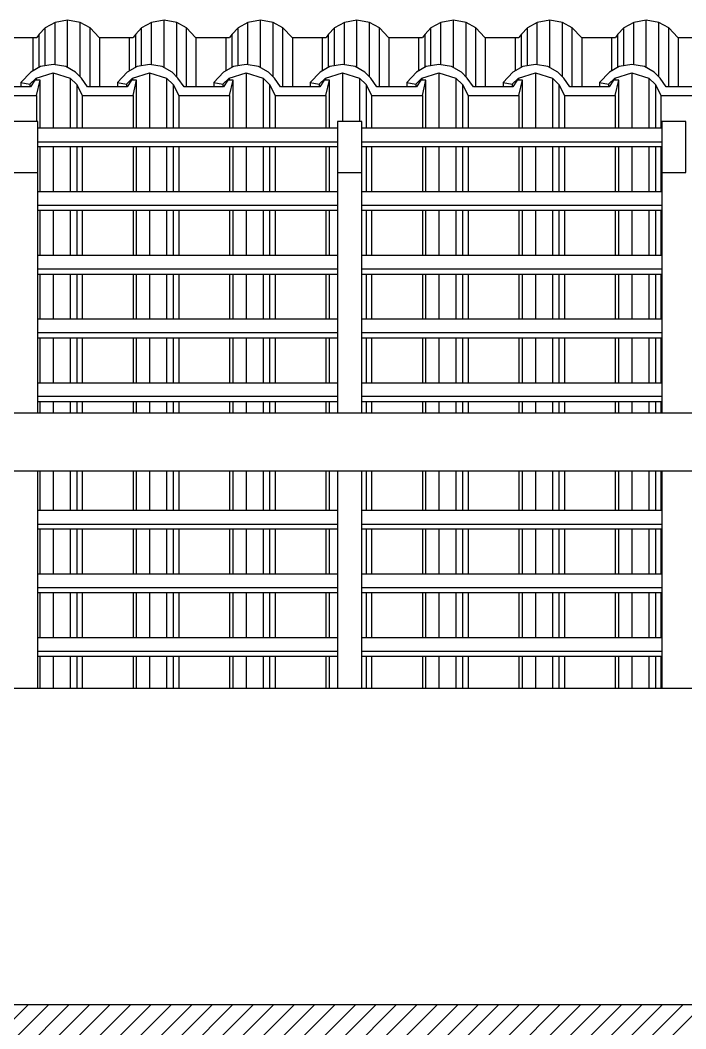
# Model space of a CAD drawing. Header units: metres. Extents: x 49 to 320, y -91 to 27.
# Drawn here: x 222.278 to 223.658, y 23.136 to 25.228 of the extents above; entities that cross this region are included whole.
import ezdxf

# ---------------------------------------------------------------- set-up
doc = ezdxf.new("R2010")
doc.units = ezdxf.units.M
doc.header["$LTSCALE"] = 0.2
for name, color, linetype in [('ARQ-___-___-VST', 9, 'Continuous'), ('ARQ-ALV-BXA', 1, 'Continuous'), ('ARQ-COB', 4, 'Continuous'), ('ARQ-FOR', 2, 'Continuous'), ('ARQ-LAJ', 12, 'Continuous'), ('ARQ-LAJ-___-HTC', 13, 'Continuous')]:
    doc.layers.add(name, color=color, linetype=linetype)

msp = doc.modelspace()

# ---------------------------------------------------------------- hatches: boundary and pattern name
at = {"layer": 'ARQ-LAJ-___-HTC'}
h = msp.add_hatch(dxfattribs=at)
h.set_pattern_fill('_U', color=256, scale=0.03, angle=45, style=0, pattern_type=0)
h.set_pattern_definition([(45, (285.188165, 19.386), (-0.021213203, 0.021213203), [])])
h.paths.add_polyline_path([(218.9259, 23.086), (218.9259, 23.186), (202.7109, 23.186), (202.7109, 23.086)])
h.paths.add_polyline_path([(220.0759, 23.186), (220.0759, 23.086), (236.2909, 23.086), (236.2909, 23.186)])

# ---------------------------------------------------------------- linework, layer by layer
at = {"layer": 'ARQ-___-___-VST'}
for p, q in [((222.3294, 25.2123), (222.3171, 25.1993)), ((222.3498, 25.2234), (222.3294, 25.2123)), ((222.3294, 25.1334), (222.3294, 25.2123)), ((222.3759, 25.2281), (222.3498, 25.2234)), ((222.3498, 25.1357), (222.3498, 25.2234)), ((222.4021, 25.2234), (222.3759, 25.2281)), ((222.3759, 25.1296), (222.3759, 25.2281)), ((222.4225, 25.2123), (222.4021, 25.2234)), ((222.4021, 25.1104), (222.4021, 25.2234)), ((222.4414, 25.192), (222.4225, 25.2123)), ((222.4225, 25.0897), (222.4225, 25.2123)), ((222.5294, 25.2123), (222.5171, 25.1993)), ((222.5498, 25.2234), (222.5294, 25.2123)), ((222.5294, 25.1334), (222.5294, 25.2123)), ((222.5759, 25.2281), (222.5498, 25.2234)), ((222.5498, 25.1357), (222.5498, 25.2234)), ((222.6021, 25.2234), (222.5759, 25.2281)), ((222.5759, 25.1296), (222.5759, 25.2281)), ((222.6225, 25.2123), (222.6021, 25.2234)), ((222.6021, 25.1104), (222.6021, 25.2234)), ((222.6414, 25.192), (222.6225, 25.2123)), ((222.6225, 25.0897), (222.6225, 25.2123)), ((222.7294, 25.2123), (222.7171, 25.1993)), ((222.7498, 25.2234), (222.7294, 25.2123)), ((222.7294, 25.1334), (222.7294, 25.2123)), ((222.7759, 25.2281), (222.7498, 25.2234)), ((222.7498, 25.1357), (222.7498, 25.2234)), ((222.8021, 25.2234), (222.7759, 25.2281)), ((222.7759, 25.1296), (222.7759, 25.2281)), ((222.8225, 25.2123), (222.8021, 25.2234)), ((222.8021, 25.1104), (222.8021, 25.2234)), ((222.8414, 25.192), (222.8225, 25.2123)), ((222.8225, 25.0897), (222.8225, 25.2123)), ((222.9294, 25.2123), (222.9171, 25.1993)), ((222.9498, 25.2234), (222.9294, 25.2123)), ((222.9294, 25.1334), (222.9294, 25.2123)), ((222.9759, 25.2281), (222.9498, 25.2234)), ((222.9498, 25.1357), (222.9498, 25.2234)), ((223.0021, 25.2234), (222.9759, 25.2281)), ((222.9759, 25.1296), (222.9759, 25.2281)), ((223.0225, 25.2123), (223.0021, 25.2234)), ((223.0021, 25.1104), (223.0021, 25.2234)), ((223.0414, 25.192), (223.0225, 25.2123)), ((223.0225, 25.0897), (223.0225, 25.2123)), ((223.1294, 25.2123), (223.1171, 25.1993)), ((223.1498, 25.2234), (223.1294, 25.2123)), ((223.1294, 25.1334), (223.1294, 25.2123)), ((223.1759, 25.2281), (223.1498, 25.2234)), ((223.1498, 25.1357), (223.1498, 25.2234)), ((223.2021, 25.2234), (223.1759, 25.2281)), ((223.1759, 25.1296), (223.1759, 25.2281)), ((223.2225, 25.2123), (223.2021, 25.2234)), ((223.2021, 25.1104), (223.2021, 25.2234)), ((223.2414, 25.192), (223.2225, 25.2123)), ((223.2225, 25.0897), (223.2225, 25.2123)), ((223.3294, 25.2123), (223.3171, 25.1993)), ((223.3498, 25.2234), (223.3294, 25.2123)), ((223.3294, 25.1334), (223.3294, 25.2123)), ((223.3759, 25.2281), (223.3498, 25.2234)), ((223.3498, 25.1357), (223.3498, 25.2234)), ((223.4021, 25.2234), (223.3759, 25.2281)), ((223.3759, 25.1296), (223.3759, 25.2281)), ((223.4225, 25.2123), (223.4021, 25.2234)), ((223.4021, 25.1104), (223.4021, 25.2234)), ((223.4414, 25.192), (223.4225, 25.2123)), ((223.4225, 25.0897), (223.4225, 25.2123)), ((223.5294, 25.2123), (223.5171, 25.1993)), ((223.5498, 25.2234), (223.5294, 25.2123)), ((223.5294, 25.1334), (223.5294, 25.2123)), ((223.5759, 25.2281), (223.5498, 25.2234)), ((223.5498, 25.1357), (223.5498, 25.2234)), ((223.6021, 25.2234), (223.5759, 25.2281)), ((223.5759, 25.1296), (223.5759, 25.2281)), ((223.6225, 25.2123), (223.6021, 25.2234)), ((223.6021, 25.1104), (223.6021, 25.2234)), ((223.6414, 25.192), (223.6225, 25.2123)), ((223.6225, 25.0897), (223.6225, 25.2123)), ((222.2414, 25.192), (222.3119, 25.192)), ((222.3044, 25.1233), (222.3044, 25.192)), ((222.3171, 25.1993), (222.3119, 25.192)), ((222.3171, 25.1302), (222.3171, 25.1993)), ((222.4414, 25.192), (222.5119, 25.192)), ((222.4428, 25.0897), (222.4428, 25.192)), ((222.5044, 25.1233), (222.5044, 25.192)), ((222.5171, 25.1993), (222.5119, 25.192)), ((222.5171, 25.1302), (222.5171, 25.1993)), ((222.6414, 25.192), (222.7119, 25.192)), ((222.6428, 25.0897), (222.6428, 25.192)), ((222.7044, 25.1233), (222.7044, 25.192)), ((222.7171, 25.1993), (222.7119, 25.192)), ((222.7171, 25.1302), (222.7171, 25.1993)), ((222.8414, 25.192), (222.9119, 25.192)), ((222.8428, 25.0897), (222.8428, 25.192)), ((222.9044, 25.1233), (222.9044, 25.192)), ((222.9171, 25.1993), (222.9119, 25.192)), ((222.9171, 25.1302), (222.9171, 25.1993)), ((223.0414, 25.192), (223.1119, 25.192)), ((223.0428, 25.0897), (223.0428, 25.192)), ((223.1044, 25.1233), (223.1044, 25.192)), ((223.1171, 25.1993), (223.1119, 25.192)), ((223.1171, 25.1302), (223.1171, 25.1993)), ((223.2414, 25.192), (223.3119, 25.192)), ((223.2428, 25.0897), (223.2428, 25.192)), ((223.3044, 25.1233), (223.3044, 25.192)), ((223.3171, 25.1993), (223.3119, 25.192)), ((223.3171, 25.1302), (223.3171, 25.1993)), ((223.4414, 25.192), (223.5119, 25.192)), ((223.4428, 25.0897), (223.4428, 25.192)), ((223.5044, 25.1233), (223.5044, 25.192)), ((223.5171, 25.1993), (223.5119, 25.192)), ((223.5171, 25.1302), (223.5171, 25.1993)), ((223.6414, 25.192), (223.7119, 25.192)), ((223.6428, 25.0897), (223.6428, 25.192)), ((222.3107, 25.1075), (222.3107, 25.1035)), ((222.3459, 25.1189), (222.3459, 25.004)), ((222.3812, 25.1075), (222.3812, 25.004)), ((222.5107, 25.1075), (222.5107, 25.1035)), ((222.5459, 25.1189), (222.5459, 25.004)), ((222.5812, 25.1075), (222.5812, 25.004)), ((222.7107, 25.1075), (222.7107, 25.1035)), ((222.7459, 25.1189), (222.7459, 25.004)), ((222.7812, 25.1075), (222.7812, 25.004)), ((222.9107, 25.1075), (222.9107, 25.1035)), ((222.9459, 25.1189), (222.9459, 25.0182)), ((222.9812, 25.1075), (222.9812, 25.0182)), ((223.1107, 25.1075), (223.1107, 25.1035)), ((223.1459, 25.1189), (223.1459, 25.004)), ((223.1812, 25.1075), (223.1812, 25.004)), ((223.3107, 25.1075), (223.3107, 25.1035)), ((223.3459, 25.1189), (223.3459, 25.004)), ((223.3812, 25.1075), (223.3812, 25.004)), ((223.5107, 25.1075), (223.5107, 25.1035)), ((223.5459, 25.1189), (223.5459, 25.004)), ((223.5812, 25.1075), (223.5812, 25.004)), ((222.2791, 25.0988), (222.2791, 25.0897)), ((222.2978, 25.0955), (222.2978, 25.0897)), ((222.3191, 25.004), (222.3191, 25.1035)), ((222.3949, 25.0945), (222.3949, 25.004)), ((222.4791, 25.0988), (222.4791, 25.0897)), ((222.4978, 25.0955), (222.4978, 25.0897)), ((222.5191, 25.004), (222.5191, 25.1035)), ((222.5949, 25.0945), (222.5949, 25.004)), ((222.6791, 25.0988), (222.6791, 25.0897)), ((222.6978, 25.0955), (222.6978, 25.0897)), ((222.7191, 25.004), (222.7191, 25.1035)), ((222.7949, 25.0945), (222.7949, 25.004)), ((222.8791, 25.0988), (222.8791, 25.0897)), ((222.8978, 25.0955), (222.8978, 25.0897)), ((222.9191, 25.004), (222.9191, 25.1035)), ((222.9949, 25.0945), (222.9949, 25.004)), ((223.0791, 25.0988), (223.0791, 25.0897)), ((223.0978, 25.0955), (223.0978, 25.0897)), ((223.1191, 25.004), (223.1191, 25.1035)), ((223.1949, 25.0945), (223.1949, 25.004)), ((223.2791, 25.0988), (223.2791, 25.0897)), ((223.2978, 25.0955), (223.2978, 25.0897)), ((223.3191, 25.004), (223.3191, 25.1035)), ((223.3949, 25.0945), (223.3949, 25.004)), ((223.4791, 25.0988), (223.4791, 25.0897)), ((223.4978, 25.0955), (223.4978, 25.0897)), ((223.5191, 25.004), (223.5191, 25.1035)), ((223.5949, 25.0945), (223.5949, 25.004)), ((222.3116, 25.0722), (222.3116, 25.0182)), ((222.4064, 25.0722), (222.4064, 25.004)), ((222.5116, 25.0722), (222.5116, 25.004)), ((222.6064, 25.0722), (222.6064, 25.004)), ((222.7116, 25.0722), (222.7116, 25.004)), ((222.8064, 25.0722), (222.8064, 25.004)), ((222.9116, 25.0722), (222.9116, 25.004)), ((223.0064, 25.0722), (223.0064, 25.004)), ((223.1116, 25.0722), (223.1116, 25.004)), ((223.2064, 25.0722), (223.2064, 25.004)), ((223.3116, 25.0722), (223.3116, 25.004)), ((223.4064, 25.0722), (223.4064, 25.004)), ((223.5116, 25.0722), (223.5116, 25.004)), ((223.6064, 25.0722), (223.6064, 25.004)), ((222.9359, 25.004), (222.3139, 25.004)), ((223.6079, 25.004), (222.9859, 25.004)), ((222.3139, 24.9757), (222.9359, 24.9757)), ((222.3139, 24.9658), (222.9359, 24.9658)), ((222.3191, 24.8719), (222.3191, 24.9658)), ((222.3459, 24.9658), (222.3459, 24.8719)), ((222.3812, 24.9658), (222.3812, 24.8719)), ((222.3949, 24.9658), (222.3949, 24.8719)), ((222.4064, 24.9658), (222.4064, 24.8719)), ((222.5116, 24.9658), (222.5116, 24.8719)), ((222.5191, 24.8719), (222.5191, 24.9658)), ((222.5459, 24.9658), (222.5459, 24.8719)), ((222.5812, 24.9658), (222.5812, 24.8719)), ((222.5949, 24.9658), (222.5949, 24.8719)), ((222.6064, 24.9658), (222.6064, 24.8719)), ((222.7116, 24.9658), (222.7116, 24.8719)), ((222.7191, 24.8719), (222.7191, 24.9658)), ((222.7459, 24.9658), (222.7459, 24.8719)), ((222.7812, 24.9658), (222.7812, 24.8719)), ((222.7949, 24.9658), (222.7949, 24.8719)), ((222.8064, 24.9658), (222.8064, 24.8719)), ((222.9116, 24.9658), (222.9116, 24.8719)), ((222.9191, 24.8719), (222.9191, 24.9658)), ((222.9859, 24.9757), (223.6079, 24.9757)), ((222.9859, 24.9658), (223.6079, 24.9658)), ((222.9949, 24.9658), (222.9949, 24.8719)), ((223.0064, 24.9658), (223.0064, 24.8719)), ((223.1116, 24.9658), (223.1116, 24.8719)), ((223.1191, 24.8719), (223.1191, 24.9658)), ((223.1459, 24.9658), (223.1459, 24.8719)), ((223.1812, 24.9658), (223.1812, 24.8719)), ((223.1949, 24.9658), (223.1949, 24.8719)), ((223.2064, 24.9658), (223.2064, 24.8719)), ((223.3116, 24.9658), (223.3116, 24.8719)), ((223.3191, 24.8719), (223.3191, 24.9658)), ((223.3459, 24.9658), (223.3459, 24.8719)), ((223.3812, 24.9658), (223.3812, 24.8719)), ((223.3949, 24.9658), (223.3949, 24.8719)), ((223.4064, 24.9658), (223.4064, 24.8719)), ((223.5116, 24.9658), (223.5116, 24.8719)), ((223.5191, 24.8719), (223.5191, 24.9658)), ((223.5459, 24.9658), (223.5459, 24.8719)), ((223.5812, 24.9658), (223.5812, 24.8719)), ((223.5949, 24.9658), (223.5949, 24.8719)), ((223.6064, 24.9658), (223.6064, 24.8719)), ((222.3139, 24.4133), (222.3139, 24.9123)), ((222.9359, 24.9123), (222.9359, 24.4133)), ((222.9859, 24.4133), (222.9859, 24.9123)), ((223.6079, 24.9123), (223.6079, 24.4133)), ((222.9359, 24.8719), (222.3139, 24.8719)), ((223.6079, 24.8719), (222.9859, 24.8719)), ((222.9359, 24.8436), (222.3139, 24.8436)), ((222.3139, 24.8337), (222.9359, 24.8337)), ((222.3191, 24.7398), (222.3191, 24.8337)), ((222.3459, 24.8337), (222.3459, 24.7398)), ((222.3812, 24.8337), (222.3812, 24.7398)), ((222.3949, 24.8337), (222.3949, 24.7398)), ((222.4064, 24.8337), (222.4064, 24.7398)), ((222.5116, 24.8337), (222.5116, 24.7398)), ((222.5191, 24.7398), (222.5191, 24.8337)), ((222.5459, 24.8337), (222.5459, 24.7398)), ((222.5812, 24.8337), (222.5812, 24.7398)), ((222.5949, 24.8337), (222.5949, 24.7398)), ((222.6064, 24.8337), (222.6064, 24.7398)), ((222.7116, 24.8337), (222.7116, 24.7398)), ((222.7191, 24.7398), (222.7191, 24.8337)), ((222.7459, 24.8337), (222.7459, 24.7398)), ((222.7812, 24.8337), (222.7812, 24.7398)), ((222.7949, 24.8337), (222.7949, 24.7398)), ((222.8064, 24.8337), (222.8064, 24.7398)), ((222.9116, 24.8337), (222.9116, 24.7398)), ((222.9191, 24.7398), (222.9191, 24.8337)), ((223.6079, 24.8436), (222.9859, 24.8436)), ((222.9859, 24.8337), (223.6079, 24.8337)), ((222.9949, 24.8337), (222.9949, 24.7398)), ((223.0064, 24.8337), (223.0064, 24.7398)), ((223.1116, 24.8337), (223.1116, 24.7398)), ((223.1191, 24.7398), (223.1191, 24.8337)), ((223.1459, 24.8337), (223.1459, 24.7398)), ((223.1812, 24.8337), (223.1812, 24.7398)), ((223.1949, 24.8337), (223.1949, 24.7398)), ((223.2064, 24.8337), (223.2064, 24.7398)), ((223.3116, 24.8337), (223.3116, 24.7398)), ((223.3191, 24.7398), (223.3191, 24.8337)), ((223.3459, 24.8337), (223.3459, 24.7398)), ((223.3812, 24.8337), (223.3812, 24.7398)), ((223.3949, 24.8337), (223.3949, 24.7398)), ((223.4064, 24.8337), (223.4064, 24.7398)), ((223.5116, 24.8337), (223.5116, 24.7398)), ((223.5191, 24.7398), (223.5191, 24.8337)), ((223.5459, 24.8337), (223.5459, 24.7398)), ((223.5812, 24.8337), (223.5812, 24.7398)), ((223.5949, 24.8337), (223.5949, 24.7398)), ((223.6064, 24.8337), (223.6064, 24.7398)), ((222.9359, 24.7398), (222.3139, 24.7398)), ((223.6079, 24.7398), (222.9859, 24.7398)), ((222.9359, 24.7114), (222.3139, 24.7114)), ((223.6079, 24.7114), (222.9859, 24.7114)), ((222.3139, 24.7015), (222.9359, 24.7015)), ((222.3191, 24.6076), (222.3191, 24.7015)), ((222.3459, 24.7015), (222.3459, 24.6076)), ((222.3812, 24.7015), (222.3812, 24.6076)), ((222.3949, 24.7015), (222.3949, 24.6076)), ((222.4064, 24.7015), (222.4064, 24.6076)), ((222.5116, 24.7015), (222.5116, 24.6076)), ((222.5191, 24.6076), (222.5191, 24.7015)), ((222.5459, 24.7015), (222.5459, 24.6076)), ((222.5812, 24.7015), (222.5812, 24.6076)), ((222.5949, 24.7015), (222.5949, 24.6076)), ((222.6064, 24.7015), (222.6064, 24.6076)), ((222.7116, 24.7015), (222.7116, 24.6076)), ((222.7191, 24.6076), (222.7191, 24.7015)), ((222.7459, 24.7015), (222.7459, 24.6076)), ((222.7812, 24.7015), (222.7812, 24.6076)), ((222.7949, 24.7015), (222.7949, 24.6076)), ((222.8064, 24.7015), (222.8064, 24.6076)), ((222.9116, 24.7015), (222.9116, 24.6076)), ((222.9191, 24.6076), (222.9191, 24.7015)), ((222.9859, 24.7015), (223.6079, 24.7015)), ((222.9949, 24.7015), (222.9949, 24.6076)), ((223.0064, 24.7015), (223.0064, 24.6076)), ((223.1116, 24.7015), (223.1116, 24.6076)), ((223.1191, 24.6076), (223.1191, 24.7015)), ((223.1459, 24.7015), (223.1459, 24.6076)), ((223.1812, 24.7015), (223.1812, 24.6076)), ((223.1949, 24.7015), (223.1949, 24.6076)), ((223.2064, 24.7015), (223.2064, 24.6076)), ((223.3116, 24.7015), (223.3116, 24.6076)), ((223.3191, 24.6076), (223.3191, 24.7015)), ((223.3459, 24.7015), (223.3459, 24.6076)), ((223.3812, 24.7015), (223.3812, 24.6076)), ((223.3949, 24.7015), (223.3949, 24.6076)), ((223.4064, 24.7015), (223.4064, 24.6076)), ((223.5116, 24.7015), (223.5116, 24.6076)), ((223.5191, 24.6076), (223.5191, 24.7015)), ((223.5459, 24.7015), (223.5459, 24.6076)), ((223.5812, 24.7015), (223.5812, 24.6076)), ((223.5949, 24.7015), (223.5949, 24.6076)), ((223.6064, 24.7015), (223.6064, 24.6076)), ((222.9359, 24.6076), (222.3139, 24.6076)), ((223.6079, 24.6076), (222.9859, 24.6076)), ((222.9359, 24.5793), (222.3139, 24.5793)), ((222.3139, 24.5694), (222.9359, 24.5694)), ((222.3191, 24.4755), (222.3191, 24.5694)), ((222.3459, 24.5694), (222.3459, 24.4755)), ((222.3812, 24.5694), (222.3812, 24.4755)), ((222.3949, 24.5694), (222.3949, 24.4755)), ((222.4064, 24.5694), (222.4064, 24.4755)), ((222.5116, 24.5694), (222.5116, 24.4755)), ((222.5191, 24.4755), (222.5191, 24.5694)), ((222.5459, 24.5694), (222.5459, 24.4755)), ((222.5812, 24.5694), (222.5812, 24.4755)), ((222.5949, 24.5694), (222.5949, 24.4755)), ((222.6064, 24.5694), (222.6064, 24.4755)), ((222.7116, 24.5694), (222.7116, 24.4755)), ((222.7191, 24.4755), (222.7191, 24.5694)), ((222.7459, 24.5694), (222.7459, 24.4755)), ((222.7812, 24.5694), (222.7812, 24.4755)), ((222.7949, 24.5694), (222.7949, 24.4755)), ((222.8064, 24.5694), (222.8064, 24.4755)), ((222.9116, 24.5694), (222.9116, 24.4755)), ((222.9191, 24.4755), (222.9191, 24.5694)), ((223.6079, 24.5793), (222.9859, 24.5793)), ((222.9859, 24.5694), (223.6079, 24.5694)), ((222.9949, 24.5694), (222.9949, 24.4755)), ((223.0064, 24.5694), (223.0064, 24.4755)), ((223.1116, 24.5694), (223.1116, 24.4755)), ((223.1191, 24.4755), (223.1191, 24.5694)), ((223.1459, 24.5694), (223.1459, 24.4755)), ((223.1812, 24.5694), (223.1812, 24.4755)), ((223.1949, 24.5694), (223.1949, 24.4755)), ((223.2064, 24.5694), (223.2064, 24.4755)), ((223.3116, 24.5694), (223.3116, 24.4755)), ((223.3191, 24.4755), (223.3191, 24.5694)), ((223.3459, 24.5694), (223.3459, 24.4755)), ((223.3812, 24.5694), (223.3812, 24.4755)), ((223.3949, 24.5694), (223.3949, 24.4755)), ((223.4064, 24.5694), (223.4064, 24.4755)), ((223.5116, 24.5694), (223.5116, 24.4755)), ((223.5191, 24.4755), (223.5191, 24.5694)), ((223.5459, 24.5694), (223.5459, 24.4755)), ((223.5812, 24.5694), (223.5812, 24.4755)), ((223.5949, 24.5694), (223.5949, 24.4755)), ((223.6064, 24.5694), (223.6064, 24.4755)), ((222.9359, 24.4755), (222.3139, 24.4755)), ((223.6079, 24.4755), (222.9859, 24.4755)), ((222.9359, 24.4472), (222.3139, 24.4472)), ((222.3139, 24.4373), (222.9359, 24.4373)), ((222.3191, 24.4133), (222.3191, 24.4373)), ((222.3459, 24.4373), (222.3459, 24.4133)), ((222.3812, 24.4373), (222.3812, 24.4133)), ((222.3949, 24.4373), (222.3949, 24.4133)), ((222.4064, 24.4373), (222.4064, 24.4133)), ((222.5116, 24.4373), (222.5116, 24.4133)), ((222.5191, 24.4133), (222.5191, 24.4373)), ((222.5459, 24.4373), (222.5459, 24.4133)), ((222.5812, 24.4373), (222.5812, 24.4133)), ((222.5949, 24.4373), (222.5949, 24.4133)), ((222.6064, 24.4373), (222.6064, 24.4133)), ((222.7116, 24.4373), (222.7116, 24.4133)), ((222.7191, 24.4133), (222.7191, 24.4373)), ((222.7459, 24.4373), (222.7459, 24.4133)), ((222.7812, 24.4373), (222.7812, 24.4133)), ((222.7949, 24.4373), (222.7949, 24.4133)), ((222.8064, 24.4373), (222.8064, 24.4133)), ((222.9116, 24.4373), (222.9116, 24.4133)), ((222.9191, 24.4133), (222.9191, 24.4373)), ((223.6079, 24.4472), (222.9859, 24.4472)), ((222.9859, 24.4373), (223.6079, 24.4373)), ((222.9949, 24.4373), (222.9949, 24.4133)), ((223.0064, 24.4373), (223.0064, 24.4133)), ((223.1116, 24.4373), (223.1116, 24.4133)), ((223.1191, 24.4133), (223.1191, 24.4373)), ((223.1459, 24.4373), (223.1459, 24.4133)), ((223.1812, 24.4373), (223.1812, 24.4133)), ((223.1949, 24.4373), (223.1949, 24.4133)), ((223.2064, 24.4373), (223.2064, 24.4133)), ((223.3116, 24.4373), (223.3116, 24.4133)), ((223.3191, 24.4133), (223.3191, 24.4373)), ((223.3459, 24.4373), (223.3459, 24.4133)), ((223.3812, 24.4373), (223.3812, 24.4133)), ((223.3949, 24.4373), (223.3949, 24.4133)), ((223.4064, 24.4373), (223.4064, 24.4133)), ((223.5116, 24.4373), (223.5116, 24.4133)), ((223.5191, 24.4133), (223.5191, 24.4373)), ((223.5459, 24.4373), (223.5459, 24.4133)), ((223.5812, 24.4373), (223.5812, 24.4133)), ((223.5949, 24.4373), (223.5949, 24.4133)), ((223.6064, 24.4373), (223.6064, 24.4133)), ((225.4459, 24.4133), (220.1759, 24.4133)), ((220.1759, 24.2933), (225.4459, 24.2933)), ((222.3139, 23.842), (222.3139, 24.2933)), ((222.3191, 24.2112), (222.3191, 24.2933)), ((222.3459, 24.2933), (222.3459, 24.2112)), ((222.3812, 24.2933), (222.3812, 24.2112)), ((222.3949, 24.2933), (222.3949, 24.2112)), ((222.4064, 24.2933), (222.4064, 24.2112)), ((222.5116, 24.2933), (222.5116, 24.2112)), ((222.5191, 24.2112), (222.5191, 24.2933)), ((222.5459, 24.2933), (222.5459, 24.2112)), ((222.5812, 24.2933), (222.5812, 24.2112)), ((222.5949, 24.2933), (222.5949, 24.2112)), ((222.6064, 24.2933), (222.6064, 24.2112)), ((222.7116, 24.2933), (222.7116, 24.2112)), ((222.7191, 24.2112), (222.7191, 24.2933)), ((222.7459, 24.2933), (222.7459, 24.2112)), ((222.7812, 24.2933), (222.7812, 24.2112)), ((222.7949, 24.2933), (222.7949, 24.2112)), ((222.8064, 24.2933), (222.8064, 24.2112)), ((222.9116, 24.2933), (222.9116, 24.2112)), ((222.9191, 24.2112), (222.9191, 24.2933)), ((222.9359, 24.2933), (222.9359, 23.842)), ((222.9859, 23.842), (222.9859, 24.2933)), ((222.9949, 24.2933), (222.9949, 24.2112)), ((223.0064, 24.2933), (223.0064, 24.2112)), ((223.1116, 24.2933), (223.1116, 24.2112)), ((223.1191, 24.2112), (223.1191, 24.2933)), ((223.1459, 24.2933), (223.1459, 24.2112)), ((223.1812, 24.2933), (223.1812, 24.2112)), ((223.1949, 24.2933), (223.1949, 24.2112)), ((223.2064, 24.2933), (223.2064, 24.2112)), ((223.3116, 24.2933), (223.3116, 24.2112)), ((223.3191, 24.2112), (223.3191, 24.2933)), ((223.3459, 24.2933), (223.3459, 24.2112)), ((223.3812, 24.2933), (223.3812, 24.2112)), ((223.3949, 24.2933), (223.3949, 24.2112)), ((223.4064, 24.2933), (223.4064, 24.2112)), ((223.5116, 24.2933), (223.5116, 24.2112)), ((223.5191, 24.2112), (223.5191, 24.2933)), ((223.5459, 24.2933), (223.5459, 24.2112)), ((223.5812, 24.2933), (223.5812, 24.2112)), ((223.5949, 24.2933), (223.5949, 24.2112)), ((223.6064, 24.2933), (223.6064, 24.2112)), ((223.6079, 24.2933), (223.6079, 23.842)), ((222.9359, 24.2112), (222.3139, 24.2112)), ((223.6079, 24.2112), (222.9859, 24.2112)), ((222.3139, 24.1829), (222.9359, 24.1829)), ((222.3139, 24.173), (222.9359, 24.173)), ((222.3191, 24.0791), (222.3191, 24.173)), ((222.3459, 24.173), (222.3459, 24.0791)), ((222.3812, 24.173), (222.3812, 24.0791)), ((222.3949, 24.173), (222.3949, 24.0791)), ((222.4064, 24.173), (222.4064, 24.0791)), ((222.5116, 24.173), (222.5116, 24.0791)), ((222.5191, 24.0791), (222.5191, 24.173)), ((222.5459, 24.173), (222.5459, 24.0791)), ((222.5812, 24.173), (222.5812, 24.0791)), ((222.5949, 24.173), (222.5949, 24.0791)), ((222.6064, 24.173), (222.6064, 24.0791)), ((222.7116, 24.173), (222.7116, 24.0791)), ((222.7191, 24.0791), (222.7191, 24.173)), ((222.7459, 24.173), (222.7459, 24.0791)), ((222.7812, 24.173), (222.7812, 24.0791)), ((222.7949, 24.173), (222.7949, 24.0791)), ((222.8064, 24.173), (222.8064, 24.0791)), ((222.9116, 24.173), (222.9116, 24.0791)), ((222.9191, 24.0791), (222.9191, 24.173)), ((222.9859, 24.1829), (223.6079, 24.1829)), ((222.9859, 24.173), (223.6079, 24.173)), ((222.9949, 24.173), (222.9949, 24.0791)), ((223.0064, 24.173), (223.0064, 24.0791)), ((223.1116, 24.173), (223.1116, 24.0791)), ((223.1191, 24.0791), (223.1191, 24.173)), ((223.1459, 24.173), (223.1459, 24.0791)), ((223.1812, 24.173), (223.1812, 24.0791)), ((223.1949, 24.173), (223.1949, 24.0791)), ((223.2064, 24.173), (223.2064, 24.0791)), ((223.3116, 24.173), (223.3116, 24.0791)), ((223.3191, 24.0791), (223.3191, 24.173)), ((223.3459, 24.173), (223.3459, 24.0791)), ((223.3812, 24.173), (223.3812, 24.0791)), ((223.3949, 24.173), (223.3949, 24.0791)), ((223.4064, 24.173), (223.4064, 24.0791)), ((223.5116, 24.173), (223.5116, 24.0791)), ((223.5191, 24.0791), (223.5191, 24.173)), ((223.5459, 24.173), (223.5459, 24.0791)), ((223.5812, 24.173), (223.5812, 24.0791)), ((223.5949, 24.173), (223.5949, 24.0791)), ((223.6064, 24.173), (223.6064, 24.0791)), ((222.9359, 24.0791), (222.3139, 24.0791)), ((223.6079, 24.0791), (222.9859, 24.0791)), ((222.9359, 24.0507), (222.3139, 24.0507)), ((222.3139, 24.0408), (222.9359, 24.0408)), ((222.3191, 23.9469), (222.3191, 24.0408)), ((222.3459, 24.0408), (222.3459, 23.9469)), ((222.3812, 24.0408), (222.3812, 23.9469)), ((222.3949, 24.0408), (222.3949, 23.9469)), ((222.4064, 24.0408), (222.4064, 23.9469)), ((222.5116, 24.0408), (222.5116, 23.9469)), ((222.5191, 23.9469), (222.5191, 24.0408)), ((222.5459, 24.0408), (222.5459, 23.9469)), ((222.5812, 24.0408), (222.5812, 23.9469)), ((222.5949, 24.0408), (222.5949, 23.9469)), ((222.6064, 24.0408), (222.6064, 23.9469)), ((222.7116, 24.0408), (222.7116, 23.9469)), ((222.7191, 23.9469), (222.7191, 24.0408)), ((222.7459, 24.0408), (222.7459, 23.9469)), ((222.7812, 24.0408), (222.7812, 23.9469)), ((222.7949, 24.0408), (222.7949, 23.9469)), ((222.8064, 24.0408), (222.8064, 23.9469)), ((222.9116, 24.0408), (222.9116, 23.9469)), ((222.9191, 23.9469), (222.9191, 24.0408)), ((223.6079, 24.0507), (222.9859, 24.0507)), ((222.9859, 24.0408), (223.6079, 24.0408)), ((222.9949, 24.0408), (222.9949, 23.9469)), ((223.0064, 24.0408), (223.0064, 23.9469)), ((223.1116, 24.0408), (223.1116, 23.9469)), ((223.1191, 23.9469), (223.1191, 24.0408)), ((223.1459, 24.0408), (223.1459, 23.9469)), ((223.1812, 24.0408), (223.1812, 23.9469)), ((223.1949, 24.0408), (223.1949, 23.9469)), ((223.2064, 24.0408), (223.2064, 23.9469)), ((223.3116, 24.0408), (223.3116, 23.9469)), ((223.3191, 23.9469), (223.3191, 24.0408)), ((223.3459, 24.0408), (223.3459, 23.9469)), ((223.3812, 24.0408), (223.3812, 23.9469)), ((223.3949, 24.0408), (223.3949, 23.9469)), ((223.4064, 24.0408), (223.4064, 23.9469)), ((223.5116, 24.0408), (223.5116, 23.9469)), ((223.5191, 23.9469), (223.5191, 24.0408)), ((223.5459, 24.0408), (223.5459, 23.9469)), ((223.5812, 24.0408), (223.5812, 23.9469)), ((223.5949, 24.0408), (223.5949, 23.9469)), ((223.6064, 24.0408), (223.6064, 23.9469)), ((222.9359, 23.9469), (222.3139, 23.9469)), ((223.6079, 23.9469), (222.9859, 23.9469)), ((222.9359, 23.9186), (222.3139, 23.9186)), ((223.6079, 23.9186), (222.9859, 23.9186)), ((222.3139, 23.9087), (222.9359, 23.9087)), ((222.3191, 23.842), (222.3191, 23.9087)), ((222.3459, 23.9087), (222.3459, 23.842)), ((222.3812, 23.9087), (222.3812, 23.842)), ((222.3949, 23.9087), (222.3949, 23.842)), ((222.4064, 23.9087), (222.4064, 23.842)), ((222.5116, 23.9087), (222.5116, 23.842)), ((222.5191, 23.842), (222.5191, 23.9087)), ((222.5459, 23.9087), (222.5459, 23.842)), ((222.5812, 23.9087), (222.5812, 23.842)), ((222.5949, 23.9087), (222.5949, 23.842)), ((222.6064, 23.9087), (222.6064, 23.842)), ((222.7116, 23.9087), (222.7116, 23.842)), ((222.7191, 23.842), (222.7191, 23.9087)), ((222.7459, 23.9087), (222.7459, 23.842)), ((222.7812, 23.9087), (222.7812, 23.842)), ((222.7949, 23.9087), (222.7949, 23.842)), ((222.8064, 23.9087), (222.8064, 23.842)), ((222.9116, 23.9087), (222.9116, 23.842)), ((222.9191, 23.842), (222.9191, 23.9087)), ((222.9859, 23.9087), (223.6079, 23.9087)), ((222.9949, 23.9087), (222.9949, 23.842)), ((223.0064, 23.9087), (223.0064, 23.842)), ((223.1116, 23.9087), (223.1116, 23.842)), ((223.1191, 23.842), (223.1191, 23.9087)), ((223.1459, 23.9087), (223.1459, 23.842)), ((223.1812, 23.9087), (223.1812, 23.842)), ((223.1949, 23.9087), (223.1949, 23.842)), ((223.2064, 23.9087), (223.2064, 23.842)), ((223.3116, 23.9087), (223.3116, 23.842)), ((223.3191, 23.842), (223.3191, 23.9087)), ((223.3459, 23.9087), (223.3459, 23.842)), ((223.3812, 23.9087), (223.3812, 23.842)), ((223.3949, 23.9087), (223.3949, 23.842)), ((223.4064, 23.9087), (223.4064, 23.842)), ((223.5116, 23.9087), (223.5116, 23.842)), ((223.5191, 23.842), (223.5191, 23.9087)), ((223.5459, 23.9087), (223.5459, 23.842)), ((223.5812, 23.9087), (223.5812, 23.842)), ((223.5949, 23.9087), (223.5949, 23.842)), ((223.6064, 23.9087), (223.6064, 23.842))]:
    msp.add_line(p, q, dxfattribs=at)
at = {"layer": 'ARQ-ALV-BXA'}
msp.add_line((225.4459, 23.842), (220.1759, 23.842), dxfattribs=at)
at = {"layer": 'ARQ-COB'}
for p, q in [((222.3198, 25.1317), (222.2994, 25.1205)), ((222.3459, 25.1363), (222.3198, 25.1317)), ((222.3721, 25.1317), (222.3459, 25.1363)), ((222.3925, 25.1205), (222.3721, 25.1317)), ((222.5198, 25.1317), (222.4994, 25.1205)), ((222.5459, 25.1363), (222.5198, 25.1317)), ((222.5721, 25.1317), (222.5459, 25.1363)), ((222.5925, 25.1205), (222.5721, 25.1317)), ((222.7198, 25.1317), (222.6994, 25.1205)), ((222.7459, 25.1363), (222.7198, 25.1317)), ((222.7721, 25.1317), (222.7459, 25.1363)), ((222.7925, 25.1205), (222.7721, 25.1317)), ((222.9198, 25.1317), (222.8994, 25.1205)), ((222.9459, 25.1363), (222.9198, 25.1317)), ((222.9721, 25.1317), (222.9459, 25.1363)), ((222.9925, 25.1205), (222.9721, 25.1317)), ((223.1198, 25.1317), (223.0994, 25.1205)), ((223.1459, 25.1363), (223.1198, 25.1317)), ((223.1721, 25.1317), (223.1459, 25.1363)), ((223.1925, 25.1205), (223.1721, 25.1317)), ((223.3198, 25.1317), (223.2994, 25.1205)), ((223.3459, 25.1363), (223.3198, 25.1317)), ((223.3721, 25.1317), (223.3459, 25.1363)), ((223.3925, 25.1205), (223.3721, 25.1317)), ((223.5198, 25.1317), (223.4994, 25.1205)), ((223.5459, 25.1363), (223.5198, 25.1317)), ((223.5721, 25.1317), (223.5459, 25.1363)), ((223.5925, 25.1205), (223.5721, 25.1317)), ((222.2994, 25.1205), (222.2791, 25.0988)), ((222.2978, 25.0955), (222.3107, 25.1075)), ((222.3107, 25.1075), (222.3459, 25.1189)), ((222.3459, 25.1189), (222.3812, 25.1075)), ((222.3812, 25.1075), (222.3949, 25.0945)), ((222.4047, 25.1075), (222.3925, 25.1205)), ((222.4174, 25.0897), (222.4047, 25.1075)), ((222.4994, 25.1205), (222.4791, 25.0988)), ((222.4978, 25.0955), (222.5107, 25.1075)), ((222.5107, 25.1075), (222.5459, 25.1189)), ((222.5459, 25.1189), (222.5812, 25.1075)), ((222.5812, 25.1075), (222.5949, 25.0945)), ((222.6047, 25.1075), (222.5925, 25.1205)), ((222.6174, 25.0897), (222.6047, 25.1075)), ((222.6994, 25.1205), (222.6791, 25.0988)), ((222.6978, 25.0955), (222.7107, 25.1075)), ((222.7107, 25.1075), (222.7459, 25.1189)), ((222.7459, 25.1189), (222.7812, 25.1075)), ((222.7812, 25.1075), (222.7949, 25.0945)), ((222.8047, 25.1075), (222.7925, 25.1205)), ((222.8174, 25.0897), (222.8047, 25.1075)), ((222.8994, 25.1205), (222.8791, 25.0988)), ((222.8978, 25.0955), (222.9107, 25.1075)), ((222.9107, 25.1075), (222.9459, 25.1189)), ((222.9459, 25.1189), (222.9812, 25.1075)), ((222.9812, 25.1075), (222.9949, 25.0945)), ((223.0047, 25.1075), (222.9925, 25.1205)), ((223.0174, 25.0897), (223.0047, 25.1075)), ((223.0994, 25.1205), (223.0791, 25.0988)), ((223.0978, 25.0955), (223.1107, 25.1075)), ((223.1107, 25.1075), (223.1459, 25.1189)), ((223.1459, 25.1189), (223.1812, 25.1075)), ((223.1812, 25.1075), (223.1949, 25.0945)), ((223.2047, 25.1075), (223.1925, 25.1205)), ((223.2174, 25.0897), (223.2047, 25.1075)), ((223.2994, 25.1205), (223.2791, 25.0988)), ((223.2978, 25.0955), (223.3107, 25.1075)), ((223.3107, 25.1075), (223.3459, 25.1189)), ((223.3459, 25.1189), (223.3812, 25.1075)), ((223.3812, 25.1075), (223.3949, 25.0945)), ((223.4047, 25.1075), (223.3925, 25.1205)), ((223.4174, 25.0897), (223.4047, 25.1075)), ((223.4994, 25.1205), (223.4791, 25.0988)), ((223.4978, 25.0955), (223.5107, 25.1075)), ((223.5107, 25.1075), (223.5459, 25.1189)), ((223.5459, 25.1189), (223.5812, 25.1075)), ((223.5812, 25.1075), (223.5949, 25.0945)), ((223.6047, 25.1075), (223.5925, 25.1205)), ((223.6174, 25.0897), (223.6047, 25.1075)), ((222.2992, 25.0897), (222.2174, 25.0897)), ((222.2791, 25.0988), (222.2978, 25.0955)), ((222.3081, 25.1035), (222.2992, 25.0897)), ((222.3191, 25.1035), (222.3081, 25.1035)), ((222.3116, 25.0722), (222.3191, 25.1035)), ((222.3949, 25.0945), (222.4064, 25.0722)), ((222.4992, 25.0897), (222.4174, 25.0897)), ((222.4791, 25.0988), (222.4978, 25.0955)), ((222.5081, 25.1035), (222.4992, 25.0897)), ((222.5191, 25.1035), (222.5081, 25.1035)), ((222.5116, 25.0722), (222.5191, 25.1035)), ((222.5949, 25.0945), (222.6064, 25.0722)), ((222.6992, 25.0897), (222.6174, 25.0897)), ((222.6791, 25.0988), (222.6978, 25.0955)), ((222.7081, 25.1035), (222.6992, 25.0897)), ((222.7191, 25.1035), (222.7081, 25.1035)), ((222.7116, 25.0722), (222.7191, 25.1035)), ((222.7949, 25.0945), (222.8064, 25.0722)), ((222.8992, 25.0897), (222.8174, 25.0897)), ((222.8791, 25.0988), (222.8978, 25.0955)), ((222.9081, 25.1035), (222.8992, 25.0897)), ((222.9191, 25.1035), (222.9081, 25.1035)), ((222.9116, 25.0722), (222.9191, 25.1035)), ((222.9949, 25.0945), (223.0064, 25.0722)), ((223.0992, 25.0897), (223.0174, 25.0897)), ((223.0791, 25.0988), (223.0978, 25.0955)), ((223.1081, 25.1035), (223.0992, 25.0897)), ((223.1191, 25.1035), (223.1081, 25.1035)), ((223.1116, 25.0722), (223.1191, 25.1035)), ((223.1949, 25.0945), (223.2064, 25.0722)), ((223.2992, 25.0897), (223.2174, 25.0897)), ((223.2791, 25.0988), (223.2978, 25.0955)), ((223.3081, 25.1035), (223.2992, 25.0897)), ((223.3191, 25.1035), (223.3081, 25.1035)), ((223.3116, 25.0722), (223.3191, 25.1035)), ((223.3949, 25.0945), (223.4064, 25.0722)), ((223.4992, 25.0897), (223.4174, 25.0897)), ((223.4791, 25.0988), (223.4978, 25.0955)), ((223.5081, 25.1035), (223.4992, 25.0897)), ((223.5191, 25.1035), (223.5081, 25.1035)), ((223.5116, 25.0722), (223.5191, 25.1035)), ((223.5949, 25.0945), (223.6064, 25.0722)), ((223.6992, 25.0897), (223.6174, 25.0897)), ((222.2064, 25.0722), (222.3116, 25.0722)), ((222.4064, 25.0722), (222.5116, 25.0722)), ((222.6064, 25.0722), (222.7116, 25.0722)), ((222.8064, 25.0722), (222.9116, 25.0722)), ((223.0064, 25.0722), (223.1116, 25.0722)), ((223.2064, 25.0722), (223.3116, 25.0722)), ((223.4064, 25.0722), (223.5116, 25.0722)), ((223.6064, 25.0722), (223.7116, 25.0722))]:
    msp.add_line(p, q, dxfattribs=at)
at = {"layer": 'ARQ-FOR'}
for p, q in [((222.3139, 25.0182), (222.2639, 25.0182)), ((222.3139, 24.9123), (222.3139, 25.0182)), ((222.9359, 25.0182), (222.9359, 24.9123)), ((222.9859, 25.0182), (222.9359, 25.0182)), ((222.9859, 24.9123), (222.9859, 25.0182)), ((223.6079, 25.0182), (223.6079, 24.9123)), ((223.6579, 25.0182), (223.6079, 25.0182)), ((223.6579, 24.9123), (223.6579, 25.0182)), ((222.2639, 24.9123), (222.3139, 24.9123)), ((222.9359, 24.9123), (222.9859, 24.9123)), ((223.6079, 24.9123), (223.6579, 24.9123))]:
    msp.add_line(p, q, dxfattribs=at)
at = {"layer": 'ARQ-LAJ'}
msp.add_line((225.3709, 23.186), (220.1759, 23.186), dxfattribs=at)

doc.saveas('drawing.dxf')
